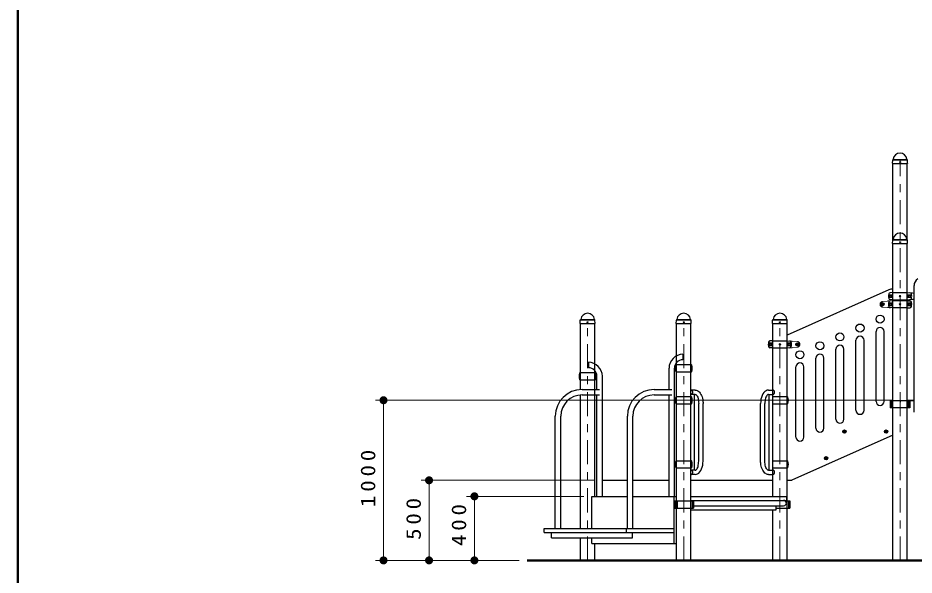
# Model space of a CAD drawing. Units: millimetres on the paper, scale 1:50. Extents: x -385 to 0, y -594 to 267.
# Drawn here: x -385 to -273.1, y -233.1 to -163.5 of the extents above; entities that cross this region are included whole.
import ezdxf

# ---------------------------------------------------------------- set-up
doc = ezdxf.new("R2010")
doc.units = ezdxf.units.MM
doc.linetypes.add('USER1', pattern=[4.5, 2.5, -2])
doc.linetypes.add('USER2', pattern=[6, 3, -1, 1, -1])
doc.layers.add('LY_1', color=7, linetype='Continuous', lineweight=25)
doc.styles.add('ＭＳ ゴシック', font='')
doc.styles.get('ＭＳ ゴシック').set_extended_font_data('MS Gothic')

# ---------------------------------------------------------------- blocks, each defined once
blk = doc.blocks.new('filled_dot')
at = {"color": 0, "linetype": 'Continuous', "lineweight": -2, "const_width": 1.25}
blk.add_lwpolyline([(-0.625, 0, 1), (0.625, 0, 1)], format="xyb", close=True, dxfattribs=at)

msp = doc.modelspace()

# ---------------------------------------------------------------- linework, layer by layer
at = {"layer": 'LY_1', "lineweight": 50}
for p, q in [((-385, -30), (-385, -297)), ((-177.391, -231.248), (-321.45, -231.248))]:
    msp.add_line(p, q, dxfattribs=at)
at = {"layer": 'LY_1'}
for p, q in [((-275.785, -181.204), (-275.763, -181.182)), ((-273.993, -181.204), (-274.015, -181.182)), ((-275.818, -181.658), (-275.81, -181.262)), ((-275.808, -181.668), (-275.818, -181.658)), ((-275.808, -181.668), (-273.97, -181.668)), ((-275.78, -191.199), (-275.78, -181.668)), ((-273.998, -191.199), (-273.998, -181.668)), ((-273.96, -181.658), (-273.97, -181.668)), ((-273.96, -181.658), (-273.968, -181.262)), ((-275.818, -191.658), (-275.81, -191.262)), ((-275.785, -191.204), (-275.763, -191.182)), ((-273.993, -191.204), (-274.015, -191.182)), ((-273.96, -191.658), (-273.968, -191.262)), ((-275.808, -191.668), (-275.818, -191.658)), ((-275.808, -191.668), (-273.97, -191.668)), ((-275.78, -231.248), (-275.78, -191.668)), ((-273.998, -231.248), (-273.998, -191.668)), ((-273.96, -191.658), (-273.97, -191.668)), ((-276.295, -197.456), (-288.998, -203.101)), ((-275.809, -197.798), (-276.125, -197.826)), ((-275.809, -197.798), (-273.969, -197.798)), ((-273.969, -197.798), (-273.339, -197.854)), ((-273.339, -197.854), (-273.139, -197.868)), ((-273.139, -212.748), (-273.139, -196.917)), ((-275.809, -198.818), (-276.439, -198.873)), ((-275.809, -198.698), (-276.125, -198.671)), ((-273.969, -198.818), (-275.81, -198.818)), ((-275.809, -198.698), (-273.969, -198.698)), ((-273.969, -198.698), (-273.339, -198.643)), ((-273.969, -198.818), (-273.653, -198.845)), ((-273.339, -198.643), (-273.139, -198.629)), ((-277.169, -199.221), (-277.089, -199.175)), ((-277.169, -199.221), (-277.169, -199.314)), ((-277.169, -199.314), (-277.089, -199.36)), ((-277.089, -199.175), (-277.009, -199.221)), ((-277.089, -199.36), (-277.009, -199.314)), ((-277.009, -199.221), (-277.009, -199.314)), ((-275.809, -199.718), (-276.439, -199.663)), ((-273.969, -199.718), (-275.81, -199.718)), ((-273.969, -199.718), (-273.653, -199.69)), ((-314.818, -201.658), (-314.81, -201.262)), ((-314.785, -201.204), (-314.763, -201.182)), ((-312.993, -201.204), (-313.015, -201.182)), ((-312.96, -201.658), (-312.968, -201.262)), ((-302.818, -201.658), (-302.81, -201.262)), ((-302.785, -201.204), (-302.763, -201.182)), ((-300.993, -201.204), (-301.015, -201.182)), ((-300.96, -201.658), (-300.968, -201.262)), ((-290.818, -201.658), (-290.81, -201.262)), ((-290.785, -201.204), (-290.763, -201.182)), ((-288.993, -201.204), (-289.015, -201.182)), ((-288.96, -201.658), (-288.968, -201.262)), ((-314.808, -201.668), (-314.818, -201.658)), ((-314.808, -201.668), (-312.97, -201.668)), ((-314.78, -209.914), (-314.78, -201.668)), ((-312.998, -223.248), (-312.998, -201.668)), ((-312.96, -201.658), (-312.97, -201.668)), ((-302.808, -201.668), (-302.818, -201.658)), ((-302.808, -201.668), (-300.97, -201.668)), ((-302.78, -231.248), (-302.78, -201.668)), ((-300.998, -231.248), (-300.998, -201.668)), ((-300.96, -201.658), (-300.97, -201.668)), ((-290.808, -201.668), (-290.818, -201.658)), ((-290.808, -201.668), (-288.97, -201.668)), ((-290.78, -223.248), (-290.78, -201.668)), ((-288.998, -231.248), (-288.998, -201.668)), ((-288.96, -201.658), (-288.97, -201.668)), ((-277.889, -211.395), (-277.889, -202.647)), ((-276.889, -211.395), (-276.889, -202.647)), ((-290.809, -203.818), (-291.125, -203.845)), ((-290.809, -204.718), (-291.125, -204.69)), ((-290.809, -203.818), (-288.969, -203.818)), ((-288.969, -203.818), (-288.339, -203.873)), ((-288.969, -204.718), (-288.339, -204.663)), ((-287.769, -204.221), (-287.689, -204.175)), ((-287.769, -204.221), (-287.769, -204.314)), ((-287.769, -204.314), (-287.689, -204.36)), ((-287.689, -204.175), (-287.609, -204.221)), ((-287.689, -204.36), (-287.609, -204.314)), ((-287.609, -204.221), (-287.609, -204.314)), ((-280.389, -212.506), (-280.389, -203.759)), ((-279.389, -212.506), (-279.389, -203.759)), ((-301.989, -205.508), (-301.989, -206.188)), ((-290.809, -204.718), (-288.969, -204.718)), ((-282.889, -213.617), (-282.889, -204.87)), ((-281.889, -213.617), (-281.889, -204.87)), ((-313.789, -206.508), (-313.789, -207.188)), ((-302.811, -206.798), (-300.967, -206.798)), ((-285.389, -214.728), (-285.389, -205.981)), ((-284.389, -214.728), (-284.389, -205.981)), ((-314.811, -207.798), (-312.967, -207.798)), ((-303.729, -209.908), (-303.729, -207.248)), ((-303.049, -223.248), (-303.049, -207.248)), ((-302.809, -207.698), (-300.967, -207.698)), ((-287.889, -215.839), (-287.889, -207.092)), ((-286.889, -215.839), (-286.889, -207.092)), ((-314.809, -208.698), (-312.967, -208.698)), ((-312.729, -209.908), (-312.729, -208.248)), ((-312.049, -223.248), (-312.049, -208.248)), ((-314.585, -209.908), (-312.389, -209.908)), ((-305.585, -209.908), (-303.389, -209.908)), ((-300.464, -209.976), (-301.001, -209.976)), ((-291.314, -209.976), (-290.777, -209.976)), ((-314.78, -227.248), (-314.78, -210.596)), ((-314.585, -210.588), (-312.389, -210.588)), ((-312.729, -223.248), (-312.729, -210.588)), ((-305.585, -210.588), (-303.389, -210.588)), ((-303.729, -223.248), (-303.729, -210.588)), ((-302.811, -210.798), (-300.967, -210.798)), ((-300.464, -210.52), (-301.001, -210.52)), ((-300.551, -219.976), (-300.551, -210.52)), ((-291.314, -210.52), (-290.777, -210.52)), ((-291.227, -219.976), (-291.227, -210.52)), ((-290.777, -219.976), (-290.777, -210.52)), ((-290.777, -210.798), (-288.967, -210.798)), ((-276.125, -211.312), (-276.125, -212.212)), ((-273.139, -211.312), (-276.125, -211.312)), ((-275.959, -211.312), (-275.959, -212.212)), ((-274.889, -211.396), (-274.889, -211.468)), ((-274.055, -211.312), (-274.055, -212.212)), ((-273.998, -211.248), (-273.139, -211.248)), ((-273.867, -211.312), (-273.867, -212.212)), ((-273.808, -211.312), (-273.808, -212.212)), ((-273.653, -211.312), (-273.653, -212.212)), ((-302.809, -211.698), (-300.967, -211.698)), ((-300.023, -218.848), (-300.023, -211.648)), ((-299.479, -218.848), (-299.479, -211.648)), ((-292.299, -218.848), (-292.299, -211.648)), ((-291.755, -218.848), (-291.755, -211.648)), ((-290.777, -211.698), (-288.967, -211.698)), ((-273.653, -212.212), (-276.125, -212.212)), ((-317.925, -227.248), (-317.925, -213.248)), ((-317.245, -227.248), (-317.245, -213.248)), ((-308.925, -227.248), (-308.925, -213.248)), ((-308.245, -227.248), (-308.245, -213.248)), ((-275.78, -215.604), (-288.403, -221.214)), ((-281.909, -215.12), (-281.829, -215.073)), ((-281.909, -215.12), (-281.909, -215.212)), ((-281.909, -215.212), (-281.829, -215.258)), ((-281.829, -215.073), (-281.749, -215.12)), ((-281.829, -215.258), (-281.749, -215.212)), ((-281.749, -215.12), (-281.749, -215.212)), ((-276.709, -215.12), (-276.629, -215.073)), ((-276.709, -215.12), (-276.709, -215.212)), ((-276.709, -215.212), (-276.629, -215.258)), ((-276.629, -215.073), (-276.549, -215.12)), ((-276.629, -215.258), (-276.549, -215.212)), ((-276.549, -215.12), (-276.549, -215.212)), ((-302.811, -218.798), (-300.967, -218.798)), ((-290.777, -218.798), (-288.967, -218.798)), ((-284.209, -218.453), (-284.129, -218.407)), ((-284.209, -218.453), (-284.209, -218.545)), ((-284.209, -218.545), (-284.129, -218.592)), ((-284.129, -218.407), (-284.049, -218.453)), ((-284.129, -218.592), (-284.049, -218.545)), ((-284.049, -218.453), (-284.049, -218.545)), ((-302.809, -219.698), (-300.967, -219.698)), ((-300.464, -219.976), (-301.001, -219.976)), ((-291.314, -219.976), (-290.777, -219.976)), ((-290.777, -219.698), (-288.967, -219.698)), ((-312.049, -221.248), (-308.925, -221.248)), ((-308.245, -221.248), (-303.729, -221.248)), ((-300.464, -220.52), (-301.001, -220.52)), ((-300.998, -221.248), (-290.78, -221.248)), ((-291.314, -220.52), (-290.777, -220.52)), ((-288.998, -221.248), (-288.565, -221.248)), ((-313.368, -223.248), (-308.925, -223.248)), ((-313.368, -227.248), (-313.368, -223.248)), ((-308.245, -223.248), (-302.78, -223.248)), ((-303.068, -229.148), (-303.068, -223.248)), ((-300.998, -223.248), (-289.023, -223.248)), ((-289.023, -223.748), (-289.023, -223.248)), ((-303.125, -223.812), (-300.653, -223.812)), ((-303.125, -223.812), (-303.125, -224.712)), ((-303.125, -224.712), (-300.653, -224.712)), ((-302.97, -223.812), (-302.97, -224.712)), ((-302.911, -223.812), (-302.911, -224.712)), ((-302.724, -223.812), (-302.724, -224.712)), ((-300.998, -223.748), (-289.023, -223.748)), ((-300.819, -223.812), (-300.819, -224.712)), ((-300.653, -223.812), (-300.653, -224.712)), ((-300.653, -224.428), (-289.423, -224.428)), ((-290.335, -224.948), (-290.335, -224.428)), ((-290.335, -224.712), (-288.653, -224.712)), ((-289.225, -223.812), (-288.653, -223.812)), ((-288.819, -223.812), (-288.819, -224.712)), ((-288.653, -223.812), (-288.653, -224.712)), ((-300.998, -224.948), (-290.335, -224.948)), ((-290.78, -231.248), (-290.78, -224.948)), ((-319.322, -227.748), (-319.322, -227.248)), ((-319.322, -227.248), (-303.068, -227.248)), ((-319.322, -227.748), (-303.068, -227.748)), ((-318.395, -228.448), (-318.395, -227.748)), ((-309.022, -227.748), (-309.022, -227.248)), ((-308.295, -228.448), (-308.295, -227.748)), ((-318.395, -228.448), (-308.295, -228.448)), ((-314.78, -231.248), (-314.78, -228.448)), ((-313.368, -229.148), (-313.368, -228.448)), ((-313.368, -229.148), (-302.78, -229.148)), ((-312.998, -231.248), (-312.998, -229.148))]:
    msp.add_line(p, q, dxfattribs=at)
at = {"layer": 'LY_1', "lineweight": 13}
for p, q in [((-275.746, -181.168), (-274.035, -181.168)), ((-275.783, -181.238), (-273.996, -181.238)), ((-275.783, -191.238), (-273.996, -191.238)), ((-275.746, -191.168), (-274.035, -191.168)), ((-275.854, -198.064), (-276.224, -198.064)), ((-276.224, -198.433), (-276.224, -198.064)), ((-275.854, -198.433), (-276.224, -198.433)), ((-275.854, -199.083), (-276.224, -199.083)), ((-276.224, -199.452), (-276.224, -199.083)), ((-273.924, -198.064), (-273.554, -198.064)), ((-273.924, -198.433), (-273.554, -198.433)), ((-273.924, -199.083), (-273.554, -199.083)), ((-273.554, -198.433), (-273.554, -198.064)), ((-273.554, -199.452), (-273.554, -199.083)), ((-275.854, -199.452), (-276.224, -199.452)), ((-273.924, -199.452), (-273.554, -199.452)), ((-314.783, -201.238), (-312.996, -201.238)), ((-314.746, -201.168), (-313.035, -201.168)), ((-302.783, -201.238), (-300.996, -201.238)), ((-302.746, -201.168), (-301.035, -201.168)), ((-290.783, -201.238), (-288.996, -201.238)), ((-290.746, -201.168), (-289.035, -201.168)), ((-290.854, -204.083), (-291.224, -204.083)), ((-291.224, -204.452), (-291.224, -204.083)), ((-290.854, -204.452), (-291.224, -204.452)), ((-288.924, -204.083), (-288.554, -204.083)), ((-288.924, -204.452), (-288.554, -204.452)), ((-288.554, -204.452), (-288.554, -204.083)), ((-275.889, -211.248), (-340.365, -211.248)), ((-339.365, -231.248), (-339.365, -211.248)), ((-313.049, -221.248), (-334.68, -221.248)), ((-333.68, -231.248), (-333.68, -221.248)), ((-314.368, -223.248), (-329.02, -223.248)), ((-328.02, -231.248), (-328.02, -223.248)), ((-322.45, -231.248), (-340.365, -231.248)), ((-322.45, -231.248), (-334.68, -231.248)), ((-322.45, -231.248), (-329.02, -231.248))]:
    msp.add_line(p, q, dxfattribs=at)
at = {"layer": 'LY_1', "linetype": 'USER1', "lineweight": 13}
for p, q in [((-275.779, -181.248), (-273.999, -181.248)), ((-275.779, -191.248), (-273.999, -191.248)), ((-276.439, -198.873), (-277.07, -198.919)), ((-275.789, -198.838), (-275.789, -199.698)), ((-273.989, -198.838), (-273.989, -199.698)), ((-276.439, -199.663), (-277.07, -199.616)), ((-314.779, -201.248), (-312.999, -201.248)), ((-302.779, -201.248), (-300.999, -201.248)), ((-290.779, -201.248), (-288.999, -201.248)), ((-290.789, -203.838), (-290.789, -204.698)), ((-288.989, -203.838), (-288.989, -204.698)), ((-288.339, -203.873), (-287.708, -203.919)), ((-288.339, -204.663), (-287.708, -204.616))]:
    msp.add_line(p, q, dxfattribs=at)
at = {"layer": 'LY_1', "linetype": 'USER2', "lineweight": 13}
for p, q in [((-274.889, -231.248), (-274.889, -181.248)), ((-313.889, -231.248), (-313.889, -201.248)), ((-301.889, -231.248), (-301.889, -201.248)), ((-289.889, -231.248), (-289.889, -201.248))]:
    msp.add_line(p, q, dxfattribs=at)
at = {"layer": 'LY_1'}
for points in [[(-300.998, -210.52), (-300.965, -210.517), (-300.932, -210.509), (-300.901, -210.495), (-300.872, -210.476), (-300.846, -210.453), (-300.822, -210.425), (-300.802, -210.394), (-300.787, -210.361), (-300.775, -210.325), (-300.768, -210.287), (-300.766, -210.248), (-300.768, -210.21), (-300.775, -210.172), (-300.787, -210.136), (-300.802, -210.102), (-300.822, -210.072), (-300.846, -210.044), (-300.872, -210.021), (-300.901, -210.002), (-300.932, -209.988), (-300.965, -209.98), (-300.998, -209.977)], [(-300.464, -209.976), (-300.348, -209.988), (-300.234, -210.023), (-300.123, -210.08), (-300.017, -210.159), (-299.917, -210.258), (-299.824, -210.377), (-299.741, -210.514), (-299.667, -210.666), (-299.605, -210.832), (-299.554, -211.009), (-299.516, -211.195), (-299.491, -211.387), (-299.482, -211.517), (-299.479, -211.648)], [(-291.314, -209.976), (-291.468, -209.997), (-291.619, -210.058), (-291.761, -210.159), (-291.893, -210.296), (-292.011, -210.466), (-292.111, -210.666), (-292.192, -210.889), (-292.251, -211.132), (-292.287, -211.387), (-292.299, -211.648)], [(-290.777, -210.52), (-290.746, -210.518), (-290.716, -210.511), (-290.687, -210.5), (-290.659, -210.484), (-290.634, -210.464), (-290.611, -210.441), (-290.59, -210.414), (-290.573, -210.384), (-290.56, -210.353), (-290.55, -210.319), (-290.544, -210.284), (-290.542, -210.248), (-290.544, -210.213), (-290.55, -210.178), (-290.56, -210.144), (-290.573, -210.112), (-290.59, -210.083), (-290.611, -210.056), (-290.634, -210.033), (-290.659, -210.013), (-290.687, -209.997), (-290.716, -209.986), (-290.746, -209.979), (-290.777, -209.976)], [(-300.464, -210.52), (-300.395, -210.534), (-300.328, -210.576), (-300.264, -210.643), (-300.205, -210.736), (-300.152, -210.851), (-300.107, -210.985), (-300.071, -211.136), (-300.045, -211.3), (-300.029, -211.472), (-300.023, -211.648)], [(-291.314, -210.52), (-291.383, -210.534), (-291.45, -210.576), (-291.514, -210.643), (-291.573, -210.736), (-291.626, -210.851), (-291.671, -210.985), (-291.707, -211.136), (-291.734, -211.3), (-291.75, -211.472), (-291.755, -211.648)], [(-300.464, -220.52), (-300.31, -220.5), (-300.16, -220.439), (-300.017, -220.338), (-299.885, -220.201), (-299.768, -220.031), (-299.667, -219.831), (-299.587, -219.608), (-299.527, -219.365), (-299.491, -219.11), (-299.479, -218.848)], [(-300.464, -219.976), (-300.395, -219.963), (-300.328, -219.921), (-300.264, -219.854), (-300.205, -219.761), (-300.152, -219.646), (-300.107, -219.512), (-300.071, -219.361), (-300.045, -219.197), (-300.029, -219.025), (-300.023, -218.848)], [(-291.314, -220.52), (-291.43, -220.509), (-291.544, -220.474), (-291.655, -220.417), (-291.761, -220.338), (-291.861, -220.239), (-291.954, -220.12), (-292.037, -219.983), (-292.111, -219.831), (-292.174, -219.665), (-292.224, -219.488), (-292.262, -219.302), (-292.287, -219.11), (-292.296, -218.98), (-292.299, -218.848)], [(-291.314, -219.976), (-291.383, -219.963), (-291.45, -219.921), (-291.514, -219.854), (-291.573, -219.761), (-291.626, -219.646), (-291.671, -219.512), (-291.707, -219.361), (-291.734, -219.197), (-291.75, -219.025), (-291.755, -218.848)], [(-300.998, -220.52), (-300.965, -220.517), (-300.932, -220.509), (-300.901, -220.495), (-300.872, -220.476), (-300.845, -220.452), (-300.822, -220.425), (-300.802, -220.394), (-300.786, -220.359), (-300.775, -220.323), (-300.768, -220.285), (-300.766, -220.247), (-300.768, -220.208), (-300.776, -220.17), (-300.787, -220.134), (-300.804, -220.1), (-300.824, -220.07), (-300.847, -220.042), (-300.874, -220.019), (-300.904, -220.001), (-300.935, -219.987), (-300.968, -219.979), (-301.001, -219.976)], [(-290.777, -220.52), (-290.746, -220.518), (-290.716, -220.511), (-290.687, -220.5), (-290.659, -220.484), (-290.634, -220.464), (-290.611, -220.441), (-290.59, -220.414), (-290.573, -220.384), (-290.56, -220.353), (-290.55, -220.319), (-290.544, -220.284), (-290.542, -220.248), (-290.544, -220.213), (-290.55, -220.178), (-290.56, -220.144), (-290.573, -220.112), (-290.59, -220.083), (-290.611, -220.056), (-290.634, -220.033), (-290.659, -220.013), (-290.687, -219.997), (-290.716, -219.986), (-290.746, -219.979), (-290.777, -219.976)]]:
    msp.add_lwpolyline(points, dxfattribs=at)
for centre, radius in [((-274.889, -181.508), 0.06), ((-274.889, -191.508), 0.06), ((-277.089, -199.268), 0.21), ((-277.389, -201.115), 0.5), ((-313.889, -201.508), 0.06), ((-301.889, -201.508), 0.06), ((-289.889, -201.508), 0.06), ((-279.889, -202.226), 0.5), ((-282.389, -203.338), 0.5), ((-287.689, -204.268), 0.21), ((-284.889, -204.449), 0.5), ((-287.389, -205.56), 0.5), ((-281.829, -215.166), 0.21), ((-276.629, -215.166), 0.21), ((-284.129, -218.499), 0.21)]:
    msp.add_circle(centre, radius, dxfattribs=at)
at = {"layer": 'LY_1', "lineweight": 13}
for centre, radius in [((-276.039, -198.248), 0.185), ((-276.039, -199.268), 0.185), ((-276.039, -198.248), 0.1), ((-274.889, -198.248), 0.1), ((-273.739, -198.248), 0.185), ((-273.739, -199.268), 0.185), ((-273.739, -198.248), 0.1), ((-277.089, -199.268), 0.11), ((-276.039, -199.268), 0.1), ((-274.889, -199.268), 0.1), ((-273.739, -199.268), 0.1), ((-291.039, -204.268), 0.185), ((-291.039, -204.268), 0.1), ((-289.889, -204.268), 0.1), ((-288.739, -204.268), 0.185), ((-288.739, -204.268), 0.1), ((-287.689, -204.268), 0.11), ((-281.829, -215.166), 0.11), ((-276.629, -215.166), 0.11), ((-284.129, -218.499), 0.11)]:
    msp.add_circle(centre, radius, dxfattribs=at)
at = {"layer": 'LY_1', "linetype": 'USER1', "lineweight": 13}
for centre, radius in [((-277.089, -199.268), 0.15), ((-277.089, -199.268), 0.125), ((-287.689, -204.268), 0.15), ((-287.689, -204.268), 0.125), ((-281.829, -215.166), 0.125), ((-276.629, -215.166), 0.125), ((-284.129, -218.499), 0.125)]:
    msp.add_circle(centre, radius, dxfattribs=at)
at = {"layer": 'LY_1'}
for centre, radius, start, end in [((-275.726, -181.263), 0.084, 135, 178.99605), ((-275.803, -181.142), 0.056, 315, 353.3676), ((-274.889, -181.248), 0.864, 90, 173.3676), ((-274.889, -181.248), 0.864, 6.6324, 90), ((-273.975, -181.142), 0.056, 186.6324, 225), ((-274.052, -181.263), 0.084, 1.00395, 45), ((-275.726, -191.263), 0.084, 135, 178.99605), ((-275.803, -191.142), 0.056, 315, 353.3676), ((-274.889, -191.248), 0.864, 90, 173.3676), ((-274.889, -191.248), 0.864, 6.6324, 90), ((-273.975, -191.142), 0.056, 186.6324, 225), ((-274.052, -191.263), 0.084, 1.00395, 45), ((-272.139, -196.926), 1, 123, 180), ((-275.339, -198.248), 1, 163.80375, 196.19625), ((-276.107, -198.025), 0.2, 95, 163.80375), ((-275.889, -198.37), 1, 83.74233, 113.96249), ((-273.671, -198.025), 0.2, 16.19625, 85), ((-274.439, -198.248), 1, 343.80375, 16.19625), ((-275.339, -199.268), 1, 163.80375, 196.19625), ((-276.107, -198.472), 0.2, 196.19625, 265), ((-276.107, -199.044), 0.2, 95, 163.80375), ((-273.671, -198.472), 0.2, 275, 343.80375), ((-273.671, -199.044), 0.2, 16.19625, 85), ((-274.439, -199.268), 1, 343.80375, 16.19625), ((-276.107, -199.491), 0.2, 196.19625, 265), ((-273.671, -199.491), 0.2, 275, 343.80375), ((-314.726, -201.263), 0.084, 135, 178.99605), ((-314.803, -201.142), 0.056, 315, 353.3676), ((-313.889, -201.248), 0.864, 90, 173.3676), ((-313.889, -201.248), 0.864, 6.6324, 90), ((-312.975, -201.142), 0.056, 186.6324, 225), ((-313.052, -201.263), 0.084, 1.00395, 45), ((-302.726, -201.263), 0.084, 135, 178.99605), ((-302.803, -201.142), 0.056, 315, 353.3676), ((-301.889, -201.248), 0.864, 90, 173.3676), ((-301.889, -201.248), 0.864, 6.6324, 90), ((-300.975, -201.142), 0.056, 186.6324, 225), ((-301.052, -201.263), 0.084, 1.00395, 45), ((-290.726, -201.263), 0.084, 135, 178.99605), ((-290.803, -201.142), 0.056, 315, 353.3676), ((-289.889, -201.248), 0.864, 90, 173.3676), ((-289.889, -201.248), 0.864, 6.6324, 90), ((-288.975, -201.142), 0.056, 186.6324, 225), ((-289.052, -201.263), 0.084, 1.00395, 45), ((-277.389, -202.647), 0.5, 0, 180), ((-279.889, -203.759), 0.5, 0, 180), ((-290.339, -204.268), 1, 163.80375, 196.19625), ((-291.107, -204.044), 0.2, 95, 163.80375), ((-291.107, -204.491), 0.2, 196.19625, 265), ((-288.671, -204.044), 0.2, 16.19625, 85), ((-288.671, -204.491), 0.2, 275, 343.80375), ((-289.439, -204.268), 1, 343.80375, 16.19625), ((-282.389, -204.87), 0.5, 0, 180), ((-301.989, -207.248), 1.74, 90, 180), ((-284.889, -205.981), 0.5, 0, 180), ((-313.789, -208.248), 1.74, 0, 90), ((-301.989, -207.248), 1.06, 90, 180), ((-301.837, -207.248), 1.122, 159.19706, 200.80294), ((-302.811, -206.878), 0.08, 90, 159.19706), ((-300.967, -206.878), 0.08, 20.80294, 90), ((-301.941, -207.248), 1.122, 339.19706, 20.80294), ((-287.389, -207.092), 0.5, 0, 180), ((-313.837, -208.248), 1.122, 159.19706, 200.80294), ((-314.811, -207.878), 0.08, 90, 159.19706), ((-313.789, -208.248), 1.06, 0, 90), ((-312.967, -207.878), 0.08, 20.80294, 90), ((-313.941, -208.248), 1.122, 339.19706, 20.80294), ((-302.811, -207.618), 0.08, 200.80294, 270), ((-300.967, -207.618), 0.08, 270, 339.19706), ((-314.811, -208.618), 0.08, 200.80294, 270), ((-312.967, -208.618), 0.08, 270, 339.19706), ((-314.585, -213.248), 3.34, 90, 180), ((-305.585, -213.248), 3.34, 90, 180), ((-314.585, -213.248), 2.66, 90, 180), ((-305.585, -213.248), 2.66, 90, 180), ((-301.837, -211.248), 1.122, 159.19706, 200.80294), ((-302.811, -210.878), 0.08, 90, 159.19706), ((-300.967, -210.878), 0.08, 20.80294, 90), ((-301.941, -211.248), 1.122, 339.19706, 20.80294), ((-288.967, -210.878), 0.08, 20.80294, 90), ((-289.941, -211.248), 1.122, 339.19706, 20.80294), ((-277.389, -211.395), 0.5, 180, 0), ((-302.811, -211.618), 0.08, 200.80294, 270), ((-300.967, -211.618), 0.08, 270, 339.19706), ((-288.967, -211.618), 0.08, 270, 339.19706), ((-279.889, -212.506), 0.5, 180, 0), ((-282.389, -213.617), 0.5, 180, 0), ((-284.889, -214.728), 0.5, 180, 0), ((-287.389, -215.839), 0.5, 180, 0), ((-301.837, -219.248), 1.122, 159.19706, 200.80294), ((-302.811, -218.878), 0.08, 90, 159.19706), ((-300.967, -218.878), 0.08, 20.80294, 90), ((-301.941, -219.248), 1.122, 339.19706, 20.80294), ((-288.967, -218.878), 0.08, 20.80294, 90), ((-289.941, -219.248), 1.122, 339.19706, 20.80294), ((-302.811, -219.618), 0.08, 200.80294, 270), ((-300.967, -219.618), 0.08, 270, 339.19706), ((-288.967, -219.618), 0.08, 270, 339.19706), ((-288.565, -220.848), 0.4, 270, 293.96249), ((-289.423, -224.088), 0.34, 270, 90)]:
    msp.add_arc(centre, radius, start, end, dxfattribs=at)
at = {"layer": 'LY_1', "linetype": 'USER1', "lineweight": 13}
for centre, radius, start, end in [((-277.039, -199.268), 0.35, 95, 265), ((-275.809, -198.838), 0.02, 0, 91.98888), ((-275.809, -199.698), 0.02, 270, 0), ((-288.969, -203.838), 0.02, 88.01112, 180), ((-288.969, -204.698), 0.02, 180, 270), ((-287.739, -204.268), 0.35, 275, 85)]:
    msp.add_arc(centre, radius, start, end, dxfattribs=at)
at = {"layer": 'LY_1', "lineweight": 13}
for centre, start, end in [((-278.414, -198.248), 355.87048, 4.12952), ((-278.414, -199.268), 355.87048, 4.12952), ((-271.364, -198.248), 175.87048, 184.12952), ((-271.364, -199.268), 175.87048, 184.12952), ((-293.414, -204.268), 355.87048, 4.12952), ((-286.364, -204.268), 175.87048, 184.12952)]:
    msp.add_arc(centre, 2.567, start, end, dxfattribs=at)

# ---------------------------------------------------------------- block references
at = {"layer": 'LY_1', "lineweight": 13, "xscale": 0.4, "yscale": 0.4}
for p, rotation in [((-339.365, -211.248), 270), ((-333.68, -221.248), 270), ((-328.02, -223.248), 270), ((-339.365, -231.248), 90), ((-333.68, -231.248), 90), ((-328.02, -231.248), 90)]:
    msp.add_blockref('filled_dot', p, dxfattribs=dict(at, rotation=rotation))

# ---------------------------------------------------------------- texts
at = {"layer": 'LY_1', "char_height": 1.833, "attachment_point": 8, "rotation": 90, "style": 'ＭＳ ゴシック'}
for s, insert in [('\\T1.33;\\W1.15;1000', (-340.365, -220.771)), ('\\T1.33;\\W1.15;500', (-334.68, -225.832)), ('\\T1.33;\\W1.15;400', (-329.02, -226.599))]:
    msp.add_mtext(s, dxfattribs=dict(at, insert=insert))

doc.saveas('drawing.dxf')
